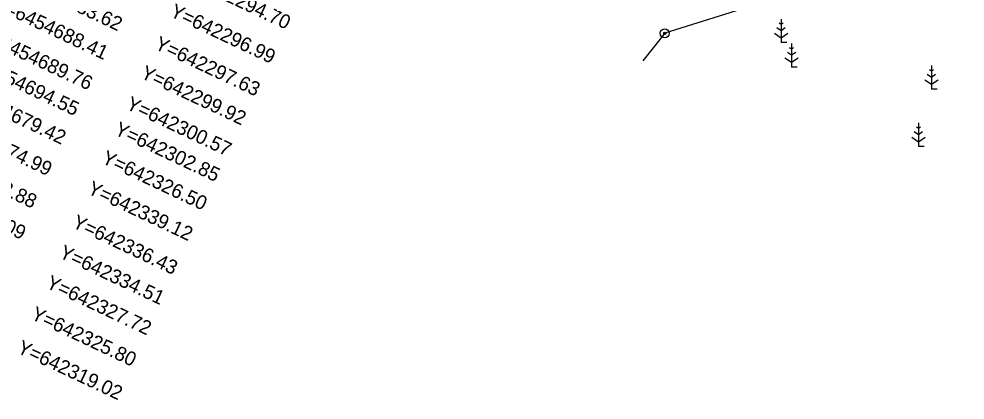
# Model space of a CAD drawing. Extents: x 642240 to 642385, y 6454578 to 6454752.
# Drawn here: x 642275 to 642335.3, y 6454642.2 to 6454666.5 of the extents above; entities that cross this region are included whole.
import ezdxf

# ---------------------------------------------------------------- set-up
doc = ezdxf.new("R2010")
doc.units = 0
for name, color, linetype in [('KALMISTUPIIR', 7, 'Continuous'), ('KOORDPUNKT', 7, 'Continuous'), ('MOOTMPUNKT', 7, 'Continuous'), ('PIIR', 7, 'Continuous'), ('PUU', 7, 'Continuous')]:
    doc.layers.add(name, color=color, linetype=linetype)

msp = doc.modelspace()

# ---------------------------------------------------------------- linework, layer by layer
at = {"layer": 'KALMISTUPIIR'}
msp.add_lwpolyline([(642354.799, 6454677.649), (642316.182, 6454665.538), (642314.773, 6454663.791)], dxfattribs=at)
at = {"layer": 'MOOTMPUNKT'}
msp.add_circle((642316.182, 6454665.538), 0.075, dxfattribs=at)
at = {"layer": 'PIIR'}
msp.add_circle((642316.182, 6454665.538), 0.285, dxfattribs=at)
at = {"layer": 'PUU'}
for p, q in [((642323.59, 6454666.1), (642323.466, 6454666.183)), ((642323.59, 6454666.45), (642323.59, 6454664.95)), ((642323.714, 6454666.183), (642323.59, 6454666.1)), ((642323.166, 6454665.539), (642323.59, 6454665.257)), ((642323.59, 6454665.7), (642323.323, 6454665.878)), ((642323.857, 6454665.878), (642323.59, 6454665.7)), ((642323.59, 6454665.257), (642324.014, 6454665.539)), ((642323.95, 6454664.95), (642323.59, 6454664.95)), ((642324.26, 6454664.89), (642324.26, 6454663.39)), ((642324.26, 6454664.14), (642323.993, 6454664.318)), ((642324.26, 6454664.54), (642324.136, 6454664.623)), ((642324.384, 6454664.623), (642324.26, 6454664.54)), ((642324.527, 6454664.318), (642324.26, 6454664.14)), ((642323.836, 6454663.979), (642324.26, 6454663.697)), ((642324.26, 6454663.697), (642324.684, 6454663.979)), ((642324.62, 6454663.39), (642324.26, 6454663.39)), ((642333.171, 6454662.734), (642332.904, 6454662.912)), ((642333.171, 6454663.134), (642333.047, 6454663.217)), ((642333.171, 6454663.484), (642333.171, 6454661.984)), ((642333.295, 6454663.217), (642333.171, 6454663.134)), ((642333.438, 6454662.912), (642333.171, 6454662.734)), ((642332.747, 6454662.573), (642333.171, 6454662.291)), ((642333.171, 6454662.291), (642333.595, 6454662.573)), ((642333.531, 6454661.984), (642333.171, 6454661.984)), ((642332.34, 6454659.48), (642332.216, 6454659.563)), ((642332.34, 6454659.83), (642332.34, 6454658.33)), ((642332.464, 6454659.563), (642332.34, 6454659.48)), ((642331.916, 6454658.919), (642332.34, 6454658.637)), ((642332.34, 6454659.08), (642332.073, 6454659.258)), ((642332.607, 6454659.258), (642332.34, 6454659.08)), ((642332.34, 6454658.637), (642332.764, 6454658.919)), ((642332.7, 6454658.33), (642332.34, 6454658.33))]:
    msp.add_line(p, q, dxfattribs=at)

# ---------------------------------------------------------------- texts
at = {"layer": 'KOORDPUNKT'}
for s, p in [('X=6454683.62', (642274.24, 6454669.014)), ('Y=642294.70', (642285.562, 6454668.834)), ('X=6454688.41', (642273.338, 6454667.188)), ('Y=642296.99', (642284.6, 6454666.652)), ('X=6454689.76', (642272.346, 6454665.252)), ('Y=642297.63', (642283.621, 6454664.577)), ('X=6454694.55', (642271.487, 6454663.616)), ('Y=642299.92', (642282.729, 6454662.729)), ('X=6454679.42', (642270.649, 6454661.793)), ('Y=642300.57', (642281.801, 6454660.754)), ('X=6454674.99', (642269.762, 6454659.793)), ('Y=642302.85', (642281.057, 6454659.131)), ('X=6454673.88', (642268.795, 6454657.728)), ('Y=642326.50', (642280.246, 6454657.314)), ('X=6454673.09', (642268.095, 6454655.733)), ('Y=642339.12', (642279.34, 6454655.369)), ('Y=642336.43', (642278.369, 6454653.218)), ('Y=642334.51', (642277.535, 6454651.299)), ('Y=642327.72', (642276.699, 6454649.368)), ('Y=642325.80', (642275.74, 6454647.373)), ('Y=642319.02', (642274.859, 6454645.239))]:
    msp.add_text(s, height=0.9, rotation=334.7134, dxfattribs=at).set_placement(p)

doc.saveas('drawing.dxf')
